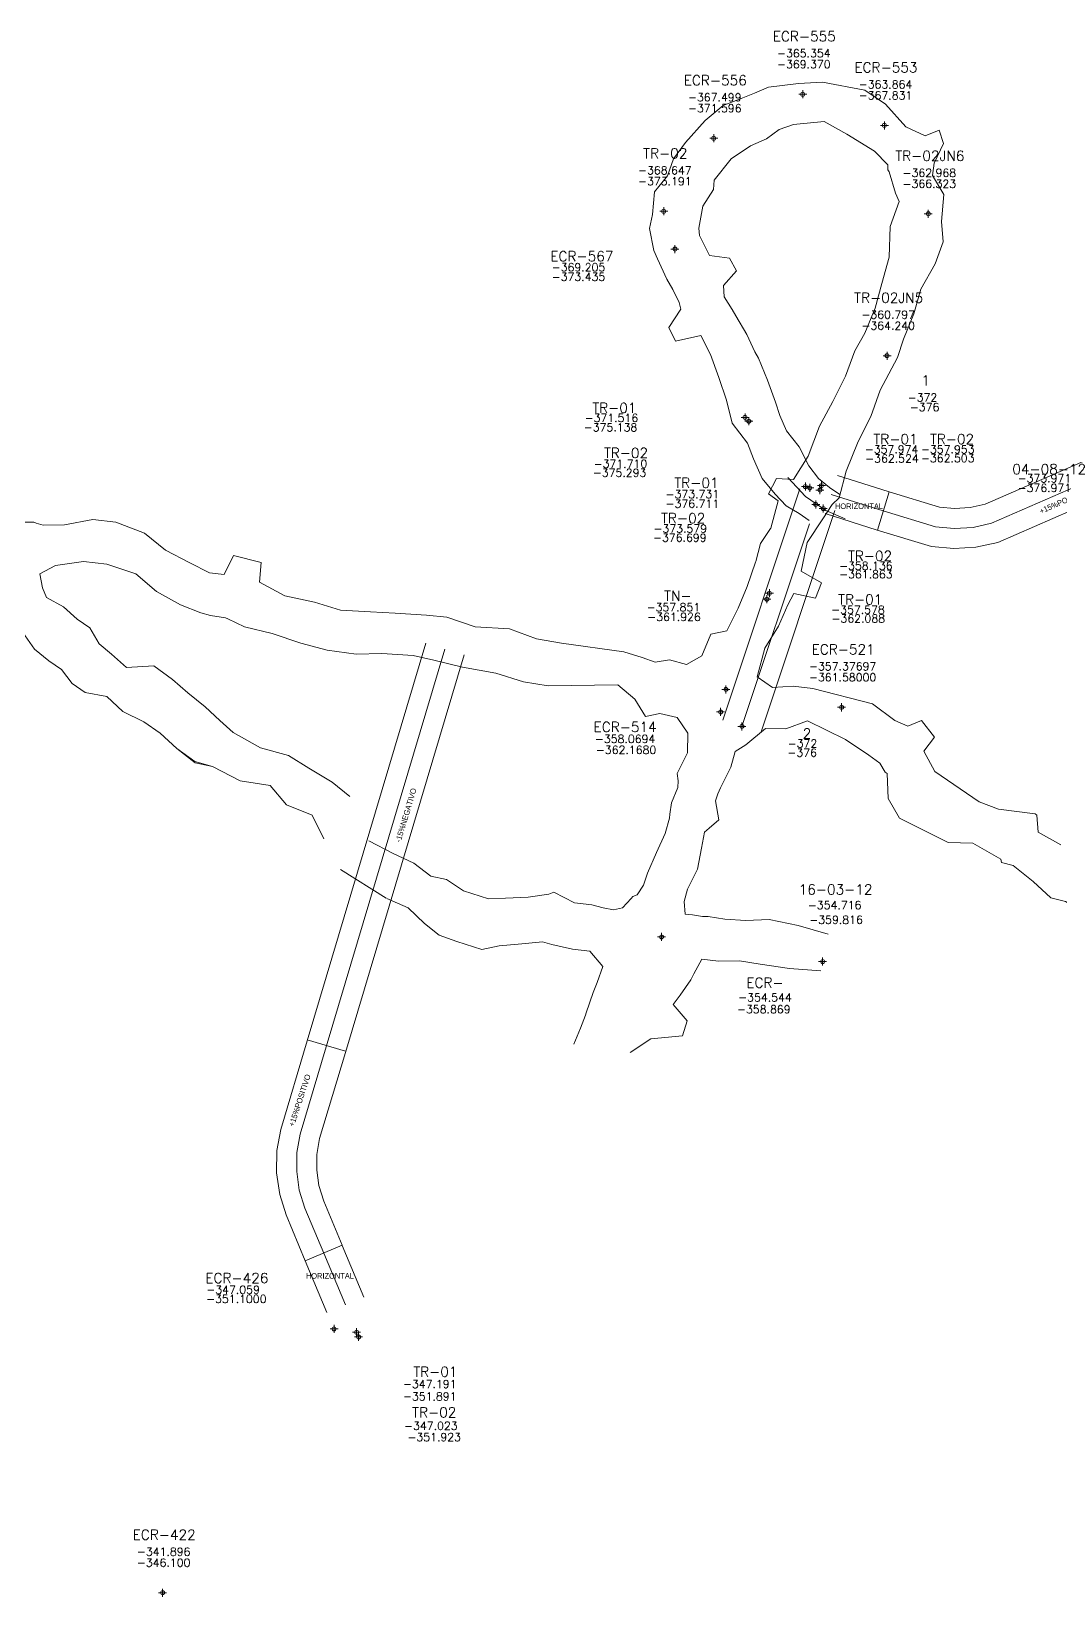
# Model space of a CAD drawing. Extents: x 0 to 99091, y -1812 to 13278.
# Drawn here: x 9443 to 9571.6, y 10061 to 10256.6 of the extents above; entities that cross this region are included whole.
import ezdxf
from ezdxf.enums import TextEntityAlignment as Align

# ---------------------------------------------------------------- set-up
doc = ezdxf.new("R2010")
doc.units = 0
doc.header["$MEASUREMENT"] = 0
doc.header["$PDMODE"] = 34
doc.header["$PDSIZE"] = 0.5
for name, color, linetype in [('ACC-REB-4481-PROY', 7, 'Continuous'), ('F-440-9081-E-SCR', 154, 'Continuous'), ('F-440-9085-E-SCR-FIC', 5, 'Continuous'), ('F-440-9085-W-SCR-FIC', 6, 'Continuous'), ('F-440-9493-E-SCR', 1, 'Continuous'), ('MARGEN', 7, 'Continuous'), ('R-370-9044-S-FI2', 100, 'Continuous'), ('R-370-9044-S-SCR', 86, 'Continuous')]:
    doc.layers.add(name, color=color, linetype=linetype)
doc.styles.add('ROMAND', font='ROMAND.SHX')
doc.styles.add('ROMANS', font='ROMANS.SHX', dxfattribs={"width": 2.5})

# ---------------------------------------------------------------- blocks, each defined once
blk = doc.blocks.new('F2')
at = {"lineweight": 0}
blk.add_point((0, 0), dxfattribs=at)
at = {"lineweight": 0, "style": 'ROMAND'}
for tag, height, p in [('NOMBRE', 1.25, (0.2, 6.62)), ('CIELO', 1, (0.14, 4.62)), ('PISO', 1, (0.14, 3.25))]:
    blk.add_attdef(tag, text='', height=height, dxfattribs=at).set_placement(p, align=Align.CENTER)
at = {"lineweight": 0, "style": 'ROMANS', "flags": 1}
for tag, p in [('LOCALIZACION', (-0.07, -4.93)), ('MINA', (-0.07, -3.26)), ('ESTRUCTURA', (-0.07, -6.62)), ('NIVEL', (-0.07, -8.29)), ('OBRA', (-0.07, -10.12)), ('FECHA', (-0.07, -11.79)), ('ATRAS', (-0.07, -13.48)), ('TOPOGRAFO', (2.67, -15.3))]:
    blk.add_attdef(tag, text='', height=1.25, dxfattribs=at).set_placement(p, align=Align.CENTER)

msp = doc.modelspace()

# ---------------------------------------------------------------- linework, layer by layer
at = {"color": 0, "linetype": 'Continuous', "lineweight": 0, "ltscale": 5, "flags": 128}
for points, elevation in [([(9537.48, 10200.86), (9539.7, 10198.47), (9542.24, 10196.74), (9544.64, 10195.69)], -371.71), ([(9531.74, 10169.74), (9540.17, 10195.07)], -372)]:
    msp.add_lwpolyline(points, dxfattribs=dict(at, elevation=elevation))
for points in [[(9529.37, 10170.53), (9538.98, 10199.44)], [(9534.11, 10168.95), (9543.34, 10196.7)]]:
    msp.add_lwpolyline(points, dxfattribs=at)
at = {"color": 6, "linetype": 'Continuous', "lineweight": 0, "flags": 128}
for points in [[(9488.2, 10153.86), (9485.14, 10155.43)], [(9487.32, 10148.26), (9481.63, 10151.85)]]:
    msp.add_lwpolyline(points, dxfattribs=at)
at = {"layer": 'ACC-REB-4481-PROY', "color": 3, "linetype": 'Continuous', "lineweight": 0, "ltscale": 5, "flags": 128}
for points in [[(9543.67, 10201.11), (9550.14, 10199.06), (9556.41, 10197.15), (9558.3, 10196.97), (9560.26, 10197.09), (9562.13, 10197.51), (9580.21, 10205.4), (9582.7, 10206.27), (9585.4, 10206.76), (9588.15, 10206.83), (9590.87, 10206.47), (9593.5, 10205.69), (9595.98, 10204.5), (9598.24, 10202.94), (9600.23, 10201.05), (9601.9, 10198.86), (9603.2, 10196.45), (9604.12, 10193.85), (9604.61, 10191.15), (9604.68, 10188.4), (9604.33, 10185.78), (9604.25, 10185.42), (9595.03, 10148.41)], [(9542.15, 10196.35), (9548.65, 10194.28), (9555.43, 10192.21), (9558.23, 10191.95), (9560.97, 10192.13), (9563.69, 10192.73), (9582.04, 10200.74), (9583.98, 10201.43), (9585.91, 10201.78), (9587.88, 10201.83), (9589.82, 10201.57), (9591.7, 10201.01), (9593.46, 10200.16), (9595.08, 10199.04), (9596.5, 10197.69), (9597.69, 10196.14), (9598.62, 10194.41), (9599.27, 10192.57), (9599.62, 10190.63), (9599.67, 10188.68), (9599.4, 10186.64), (9599.38, 10186.54), (9590.18, 10149.61)]]:
    msp.add_lwpolyline(points, dxfattribs=at)
at = {"layer": 'ACC-REB-4481-PROY', "color": 1, "linetype": 'Continuous', "lineweight": 0, "ltscale": 5, "flags": 128}
for points, elevation in [([(9542.91, 10198.73), (9549.4, 10196.67), (9555.92, 10194.68), (9558.26, 10194.46), (9560.61, 10194.61), (9562.91, 10195.12), (9581.12, 10203.07), (9583.34, 10203.85), (9585.66, 10204.27), (9588.01, 10204.33), (9590.34, 10204.02), (9592.6, 10203.35), (9594.72, 10202.33), (9596.66, 10200.99), (9598.36, 10199.37), (9599.79, 10197.5), (9600.91, 10195.43), (9601.69, 10193.21), (9602.12, 10190.89), (9602.17, 10188.54), (9601.86, 10186.21), (9601.81, 10185.98), (9592.6, 10149.01)], -362.54), ([(9482.22, 10097.43), (9479.51, 10103.92), (9477.16, 10109.54), (9476.47, 10111.79), (9476.14, 10114.12), (9476.17, 10116.48), (9476.57, 10118.79), (9479.83, 10129.71), (9494.65, 10179.41)], -346.95)]:
    msp.add_lwpolyline(points, dxfattribs=dict(at, elevation=elevation))
at = {"layer": 'ACC-REB-4481-PROY', "color": 3, "linetype": 'Continuous', "lineweight": 0, "ltscale": 5, "flags": 128}
for points, elevation in [([(9550.14, 10199.06), (9548.67, 10194.28)], -362.54), ([(9481.82, 10104.89), (9477.21, 10102.95)], -346.95)]:
    msp.add_lwpolyline(points, dxfattribs=dict(at, elevation=elevation))
for points in [[(9479.92, 10096.47), (9477.21, 10102.96), (9474.81, 10108.69), (9474.02, 10111.24), (9473.63, 10113.96), (9473.67, 10116.72), (9474.14, 10119.36), (9477.43, 10130.42, -0.000047), (9477.43, 10130.42), (9492.25, 10180.12)], [(9484.53, 10098.39), (9481.82, 10104.88, 0.000238), (9481.82, 10104.89), (9479.51, 10110.39), (9478.92, 10112.34), (9478.64, 10114.28), (9478.67, 10116.24), (9479.01, 10118.22), (9482.22, 10129), (9497.04, 10178.7)]]:
    msp.add_lwpolyline(points, format="xyb", dxfattribs=at)
at = {"layer": 'F-440-9081-E-SCR', "color": 154, "linetype": 'Continuous', "lineweight": 0}
for points in [[(9540.61, 10174.47, -355.43), (9538.13, 10174.78, -356.36), (9535.56, 10174.6, -356.59), (9533.65, 10175.93, -356.81)], [(9540.61, 10174.47, -360.53), (9538.13, 10174.78, -360.46), (9535.56, 10174.6, -360.59), (9533.65, 10175.93, -360.71)], [(9571.56, 10154.92, -360.82), (9568.76, 10156.52, -361.07), (9568.6, 10158.64, -360.95), (9568.36, 10158.82, -360.95), (9563.78, 10159.38, -360.59), (9561.36, 10160.32, -360.35), (9555.83, 10164.11, -360.24), (9554.47, 10166.63, -360.2), (9555.78, 10168.39, -360.17), (9554.18, 10170.48, -360.17), (9552.45, 10169.77, -370.95), (9550.85, 10170.47, -370.92), (9548.05, 10172.57, -360.27), (9540.61, 10174.47, -360.53)], [(9571.56, 10154.92, -356.82), (9568.76, 10156.52, -358.07), (9568.6, 10158.64, -356.65), (9568.36, 10158.82, -356.65), (9563.78, 10159.38, -355.99), (9561.36, 10160.32, -355.65), (9555.83, 10164.11, -355.64), (9554.47, 10166.63, -355.9), (9555.78, 10168.39, -355.77), (9554.18, 10170.48, -355.77), (9552.45, 10169.77, -354.85), (9550.85, 10170.47, -355.42), (9548.05, 10172.57, -355.77), (9540.61, 10174.47, -355.43)], [(9539.94, 10170.42, -355.43), (9537.24, 10169.45, -356.36), (9534.71, 10169.47, -356.59), (9532.25, 10167.44, -356.81)], [(9539.94, 10170.42, -360.53), (9537.24, 10169.45, -360.46), (9534.71, 10169.47, -360.59), (9532.25, 10167.44, -360.71)], [(9570.35, 10148.32, -356.97), (9568.13, 10150.36, -356.82), (9565.64, 10152.36, -358.07), (9564.16, 10152.72, -356.65), (9564.1, 10153.14, -356.65), (9560.6, 10155.15, -355.99), (9557.52, 10155.21, -355.65), (9551.44, 10158.27, -355.64), (9550.02, 10160.71, -355.9), (9549.87, 10163.83, -355.77), (9549.63, 10164.01, -355.77), (9548.97, 10165.13, -354.85), (9547.61, 10166.15, -355.42), (9544.69, 10168.1, -355.77), (9539.94, 10170.42, -355.43)], [(9570.35, 10148.32, -360.67), (9568.13, 10150.36, -360.82), (9565.64, 10152.36, -361.07), (9564.16, 10152.72, -360.95), (9564.1, 10153.14, -360.95), (9560.6, 10155.15, -360.59), (9557.52, 10155.21, -360.35), (9551.44, 10158.27, -360.24), (9550.02, 10160.71, -360.2), (9549.87, 10163.83, -360.17), (9549.63, 10164.01, -360.17), (9548.97, 10165.13, -370.95), (9547.61, 10166.15, -370.92), (9544.69, 10168.1, -360.27), (9539.94, 10170.42, -360.53)], [(9586.53, 10143.96, -360.78), (9583.42, 10142.39, -360.62), (9580.42, 10143.51, -360.73), (9577.17, 10145.07, -360.92), (9574.47, 10146.38, -360.83), (9572.17, 10147.85, -360.85), (9570.35, 10148.32, -360.67)], [(9586.53, 10143.96, -355.78), (9583.42, 10142.39, -355.82), (9580.42, 10143.51, -355.43), (9577.17, 10145.07, -356.02), (9574.47, 10146.38, -356.03), (9572.17, 10147.85, -356.35), (9570.35, 10148.32, -356.97)]]:
    msp.add_polyline3d(points, dxfattribs=at)
at = {"layer": 'F-440-9085-W-SCR-FIC', "color": 6, "linetype": 'Continuous', "lineweight": 0}
for points in [[(9488.11, 10153.88, -354.41), (9490.77, 10152.63, -354.12), (9492.88, 10151.04, -354.02), (9494.84, 10150.59, -354.32), (9496.98, 10149.2, -354.22), (9500.08, 10148.19, -354.33)], [(9488.11, 10153.88, -359.01), (9490.77, 10152.63, -358.92), (9492.88, 10151.04, -358.92), (9494.84, 10150.59, -358.82), (9496.98, 10149.2, -358.82), (9500.08, 10148.19, -358.63)], [(9487.38, 10148.23, -354.41), (9490.05, 10147.08, -354.12), (9492.11, 10145.09, -354.02), (9493.94, 10143.65, -354.32), (9496.16, 10142.85, -354.22), (9499.25, 10141.85, -354.33)], [(9487.38, 10148.23, -359.01), (9490.05, 10147.08, -358.92), (9492.11, 10145.09, -358.92), (9493.94, 10143.65, -358.82), (9496.16, 10142.85, -358.82), (9499.25, 10141.85, -358.63)], [(9500.08, 10148.19, -354.33), (9502.21, 10148.27, -353.12), (9505.05, 10148.4, -353.19), (9507.62, 10148.77, -353.54)], [(9500.08, 10148.19, -358.63), (9502.21, 10148.27, -358.72), (9505.05, 10148.4, -358.99), (9507.62, 10148.77, -359.04)], [(9507.62, 10148.77, -359.04), (9508.27, 10149.01, -358.6), (9510.82, 10147.68, -358.67), (9513, 10147.42, -360.3)], [(9507.62, 10148.77, -353.54), (9508.27, 10149.01, -353.2), (9510.82, 10147.68, -353.47), (9513, 10147.42, -355.9)], [(9513, 10147.42, -355.9), (9514.43, 10147.06, -357.27), (9515.7, 10146.81, -357.73), (9516.84, 10147.06, -358.86), (9517.93, 10148.22, -359.64), (9518.13, 10148.48, -355.05)], [(9513, 10147.42, -360.3), (9514.43, 10147.06, -361.57), (9515.7, 10146.81, -362.63), (9516.84, 10147.06, -363.56), (9517.93, 10148.22, -364.34), (9518.13, 10148.48, -359.15)], [(9532.22, 10145.46, -359.48), (9529.62, 10145.65, -359.32), (9527.55, 10145.97, -359.28), (9526.84, 10145.98, -359.14), (9525.56, 10146.17, -359.06), (9524.68, 10146.28, -359.18)], [(9542.54, 10143.78, -354.32), (9538.79, 10144.86, -354.76), (9535.17, 10145.62, -355.12), (9532.22, 10145.46, -355.08)], [(9542.54, 10143.78, -359.02), (9538.79, 10144.86, -359.96), (9535.17, 10145.62, -359.92), (9532.22, 10145.46, -359.48)], [(9499.25, 10141.85, -354.33), (9501.42, 10142.33, -353.12), (9504.28, 10142.55, -353.19), (9506.83, 10142.82, -353.54)], [(9499.25, 10141.85, -358.63), (9501.42, 10142.33, -358.72), (9504.28, 10142.55, -358.99), (9506.83, 10142.82, -359.04)], [(9506.83, 10142.82, -359.04), (9508.02, 10142.49, -358.6), (9510.6, 10141.89, -358.67), (9512.76, 10141.63, -360.3)], [(9506.83, 10142.82, -353.54), (9508.02, 10142.49, -353.2), (9510.6, 10141.89, -353.47), (9512.76, 10141.63, -355.9)], [(9512.76, 10141.63, -355.9), (9514.37, 10139.73, -353.36)], [(9512.76, 10141.63, -360.3), (9514.37, 10139.73, -358.06)], [(9517.79, 10128.97, -352.71), (9520.38, 10130.68, -352.97), (9524.34, 10131.08, -353.18), (9524.91, 10132.92, -353.21), (9523.16, 10134.98, -353.34), (9524.05, 10136.15, -353.1), (9525.35, 10138.06, -353.36), (9525.76, 10138.8, -353.46), (9525.76, 10138.8, -353.46), (9526.74, 10140.63, -354.88)], [(9517.79, 10128.97, -356.71), (9520.38, 10130.68, -357.07), (9524.34, 10131.08, -357.28), (9524.91, 10132.92, -357.31), (9523.16, 10134.98, -357.84), (9524.05, 10136.15, -357.8), (9525.35, 10138.06, -358.06), (9525.76, 10138.8, -358.16), (9525.76, 10138.8, -358.16), (9526.74, 10140.63, -359.28)], [(9531.45, 10140.42, -355.08), (9528.82, 10140.41, -354.72), (9526.74, 10140.63, -354.88)], [(9531.94, 10140.37, -359.51), (9531.45, 10140.42, -359.48), (9528.82, 10140.41, -359.32), (9526.74, 10140.63, -359.28)], [(9541.59, 10139.18, -359.02), (9537.67, 10139.48, -359.96), (9534.01, 10140.03, -359.92), (9531.45, 10140.42, -359.48)], [(9541.59, 10139.18, -354.32), (9537.67, 10139.48, -354.76), (9534.01, 10140.03, -355.12), (9531.45, 10140.42, -355.08)], [(9510.77, 10130.04, -356.71), (9511.58, 10132.02, -357.07), (9512.23, 10133.63, -357.28), (9512.28, 10133.93, -357.31), (9513.17, 10136.5, -357.84), (9513.67, 10137.73, -357.8), (9514.37, 10139.73, -358.06)], [(9510.77, 10130.04, -352.71), (9511.58, 10132.02, -352.97), (9512.23, 10133.63, -353.18), (9512.28, 10133.93, -353.21), (9513.17, 10136.5, -353.34), (9513.67, 10137.73, -353.1), (9514.37, 10139.73, -353.36)]]:
    msp.add_polyline3d(points, dxfattribs=at)
at = {"layer": 'F-440-9493-E-SCR', "color": 1, "linetype": 'Continuous', "lineweight": 0}
for points in [[(9447.14, 10194.94, -356.76), (9447.14, 10194.94, -356.76), (9444.46, 10194.9, -356.51), (9443.59, 10195.14, -356.6), (9443.31, 10195.25, -356.6), (9440.62, 10195.25, -356.56), (9437.15, 10196.54, -356.31), (9433.87, 10197.21, -355.96), (9431.27, 10198.26, -356.22), (9427.69, 10199.27, -356.47), (9424.9, 10200.92, -356.53), (9422.1, 10203.34, -356.48), (9421.11, 10205.68, -356.25), (9421.5, 10208.05, -355.93), (9418.46, 10209.22, -355.92), (9416.33, 10206.42, -356.38)], [(9447.14, 10194.94, -360.96), (9447.14, 10194.94, -360.96), (9444.46, 10194.9, -361.01), (9443.59, 10195.14, -361), (9443.31, 10195.25, -361), (9440.62, 10195.25, -360.86), (9437.15, 10196.54, -360.81), (9433.87, 10197.21, -360.76), (9431.27, 10198.26, -360.72), (9427.69, 10199.27, -360.57), (9424.9, 10200.92, -360.73), (9422.1, 10203.34, -360.68), (9421.11, 10205.68, -360.65), (9421.5, 10208.05, -360.63), (9418.46, 10209.22, -360.62), (9416.33, 10206.42, -360.48)], [(9467.08, 10188.73, -360.49), (9465.27, 10188.92, -360.77), (9462.79, 10190.19, -360.87), (9459.75, 10191.77, -360.87), (9457.14, 10193.88, -360.86), (9453.56, 10195.28, -360.96), (9450.66, 10195.6, -360.96), (9447.14, 10194.94, -360.96), (9447.14, 10194.94, -360.96)], [(9467.08, 10188.73, -356.09), (9465.27, 10188.92, -356.07), (9462.79, 10190.19, -356.67), (9459.75, 10191.77, -356.67), (9457.14, 10193.88, -356.66), (9453.56, 10195.28, -356.46), (9450.66, 10195.6, -357.16), (9447.14, 10194.94, -356.76), (9447.14, 10194.94, -356.76)], [(9492.37, 10183.62, -356.66), (9488.45, 10183.88, -356.6), (9485.35, 10184.07, -356.62), (9481.62, 10184.27, -356.76), (9478.36, 10185.26, -356.38), (9474.68, 10186.07, -356.02), (9474.68, 10186.07, -356.02), (9471.5, 10187.77, -355.75), (9471.71, 10190.22, -356.07), (9468.23, 10191.09, -356.07), (9467.08, 10188.73, -356.09)], [(9492.37, 10183.62, -360.76), (9488.45, 10183.88, -360.7), (9485.35, 10184.07, -360.62), (9481.62, 10184.27, -360.76), (9478.36, 10185.26, -360.68), (9474.68, 10186.07, -360.72), (9474.68, 10186.07, -360.72), (9471.5, 10187.77, -360.65), (9471.71, 10190.22, -360.47), (9468.23, 10191.09, -360.47), (9467.08, 10188.73, -360.49)], [(9465.36, 10183.61, -360.49), (9464.18, 10183.94, -360.77), (9461.63, 10184.91, -360.87), (9458.62, 10186.59, -360.87), (9456.03, 10188.8, -360.86), (9452.41, 10190, -360.96), (9449.51, 10190.33, -360.96), (9446.03, 10189.86, -360.96), (9444.07, 10188.8, -360.91)], [(9465.36, 10183.61, -356.09), (9464.18, 10183.94, -356.07), (9461.63, 10184.91, -356.67), (9458.62, 10186.59, -356.67), (9456.03, 10188.8, -356.66), (9452.41, 10190, -356.46), (9449.51, 10190.33, -357.16), (9446.03, 10189.86, -356.76), (9444.07, 10188.8, -357.11)], [(9444.91, 10185.86, -360.64), (9444.39, 10187.06, -360.9), (9444.07, 10188.8, -360.91), (9444.07, 10188.8, -360.91)], [(9444.91, 10185.86, -356.74), (9444.39, 10187.06, -356.7), (9444.07, 10188.8, -357.11), (9444.07, 10188.8, -357.11)], [(9466.54, 10170.48, -356.66), (9464.73, 10172.19, -356.74), (9462.54, 10173.93, -356.37), (9460.64, 10175.59, -356.68), (9458.31, 10177.31, -356.91), (9454.9, 10177.09, -356.64), (9453, 10178.75, -356.05), (9451.47, 10180.04, -356.14), (9450.3, 10182.05, -356.14), (9448.73, 10183.12, -356.02), (9447.01, 10184.67, -356.13), (9444.91, 10185.86, -356.74)], [(9466.54, 10170.48, -360.96), (9464.73, 10172.19, -361.14), (9462.54, 10173.93, -361.17), (9460.64, 10175.59, -361.18), (9458.31, 10177.31, -361.11), (9454.9, 10177.09, -361.24), (9453, 10178.75, -361.15), (9451.47, 10180.04, -361.04), (9450.3, 10182.05, -361.24), (9448.73, 10183.12, -360.92), (9447.01, 10184.67, -360.73), (9444.91, 10185.86, -360.64)], [(9490.68, 10178.59, -356.66), (9486.76, 10178.85, -356.6), (9483.56, 10178.76, -356.62), (9479.93, 10179.25, -356.76), (9476.64, 10180.14, -356.38), (9473.09, 10181.33, -356.02), (9473.09, 10181.33, -356.02), (9469.63, 10182.18, -355.75), (9467.54, 10183.19, -356.07), (9467.26, 10183.29, -356.07), (9465.36, 10183.61, -356.09)], [(9490.68, 10178.59, -360.76), (9486.76, 10178.85, -360.7), (9483.56, 10178.76, -360.62), (9479.93, 10179.25, -360.76), (9476.64, 10180.14, -360.68), (9473.09, 10181.33, -360.72), (9473.09, 10181.33, -360.72), (9469.63, 10182.18, -360.65), (9467.54, 10183.19, -360.47), (9467.26, 10183.29, -360.47), (9465.36, 10183.61, -360.49)], [(9516.99, 10179.07, -356.42), (9509.2, 10180.15, -355.91), (9506.11, 10180.68, -356.43), (9502.73, 10181.92, -355.95), (9498.42, 10182.19, -355.98), (9494.91, 10183.37, -356.4), (9492.37, 10183.62, -356.66)], [(9516.99, 10179.07, -360.72), (9509.2, 10180.15, -360.51), (9506.11, 10180.68, -360.83), (9502.73, 10181.92, -360.85), (9498.42, 10182.19, -360.78), (9494.91, 10183.37, -360.6), (9492.37, 10183.62, -360.76)], [(9463.46, 10165.19, -356.41), (9461.18, 10166.99, -356.74), (9459.1, 10168.9, -356.37), (9457.03, 10170.31, -356.68), (9454.42, 10171.61, -356.91), (9452.41, 10173.46, -356.64), (9449.73, 10173.96, -356.05), (9448.08, 10175.09, -356.14), (9446.75, 10176.85, -356.14), (9445.18, 10177.92, -356.02), (9443.39, 10179.38, -356.13), (9441.92, 10181.48, -356.74)], [(9463.43, 10165.35, -360.96), (9461.18, 10166.99, -361.14), (9459.1, 10168.9, -361.17), (9457.03, 10170.31, -361.18), (9454.42, 10171.61, -361.11), (9452.41, 10173.46, -361.24), (9449.73, 10173.96, -361.15), (9448.08, 10175.09, -361.04), (9446.75, 10176.85, -361.24), (9445.18, 10177.92, -360.92), (9443.39, 10179.38, -360.73), (9441.92, 10181.48, -360.64)], [(9516.25, 10174.94, -356.42), (9507.56, 10174.8, -355.91), (9504.48, 10175.32, -356.43), (9501.03, 10176.38, -355.95), (9496.87, 10177.13, -355.98), (9493.28, 10178.02, -356.4), (9490.68, 10178.59, -356.66)], [(9516.25, 10174.94, -360.72), (9507.56, 10174.8, -360.51), (9504.48, 10175.32, -360.83), (9501.03, 10176.38, -360.85), (9496.87, 10177.13, -360.78), (9493.28, 10178.02, -360.6), (9490.68, 10178.59, -360.76)], [(9516.99, 10179.07, -356.42), (9519.3, 10178.35, -356.31), (9520.92, 10177.76, -356.6), (9522.7, 10178.05, -356.59), (9524.83, 10177.46, -356.58), (9526.75, 10178.54, -356.67)], [(9516.99, 10179.07, -360.72), (9519.3, 10178.35, -361.01), (9520.92, 10177.76, -360.7), (9522.7, 10178.05, -360.99), (9524.83, 10177.46, -360.98), (9526.75, 10178.54, -360.97)], [(9516.25, 10174.94, -356.42), (9518.36, 10173.14, -356.31), (9519.7, 10170.97, -356.6), (9521.49, 10171.35, -356.59), (9523.64, 10170.87, -356.58), (9525.01, 10168.89, -356.67)], [(9516.25, 10174.94, -360.72), (9518.36, 10173.14, -361.01), (9519.7, 10170.97, -360.7), (9521.49, 10171.35, -360.99), (9523.64, 10170.87, -360.98), (9525.01, 10168.89, -360.97)], [(9482.76, 10160.97, -355.04), (9480.57, 10162.76, -355.41), (9477.67, 10164.53, -356.61), (9475.11, 10166.09, -356.99), (9471.6, 10167.05, -356.39), (9468.22, 10168.99, -357.2), (9466.54, 10170.48, -356.66)], [(9482.76, 10160.97, -359.84), (9480.57, 10162.76, -359.71), (9477.67, 10164.53, -360.91), (9475.11, 10166.09, -360.59), (9471.6, 10167.05, -360.79), (9468.22, 10168.99, -361), (9466.54, 10170.48, -360.96)], [(9479.53, 10155.67, -359.84), (9478.08, 10158.66, -359.71), (9474.86, 10159.92, -360.91), (9472.82, 10162.33, -360.59), (9469.1, 10162.95, -360.79), (9465.62, 10164.72, -361), (9463.43, 10165.35, -360.96)], [(9479.53, 10155.67, -355.04), (9478.08, 10158.66, -355.41), (9474.86, 10159.92, -356.61), (9472.82, 10162.33, -356.99), (9469.1, 10162.95, -356.39), (9465.62, 10164.72, -357.2), (9463.46, 10165.19, -356.41)]]:
    msp.add_polyline3d(points, dxfattribs=at)
at = {"layer": 'MARGEN', "color": 3, "linetype": 'Continuous', "lineweight": 0, "ltscale": 5, "elevation": -693.88, "flags": 128}
msp.add_lwpolyline([(9482.24, 10129.13), (9477.45, 10130.56)], dxfattribs=at)
at = {"layer": 'R-370-9044-S-SCR', "color": 86, "linetype": 'Continuous', "lineweight": 0, "flags": 128}
for elevation in [-369.2, -373.5]:
    msp.add_lwpolyline([(9520.73, 10229.22), (9521.19, 10228.18)], dxfattribs=dict(at, elevation=elevation))
at = {"layer": 'R-370-9044-S-SCR', "color": 86, "linetype": 'Continuous', "lineweight": 0}
for points in [[(9524.72, 10242.72, -367.53), (9524.72, 10242.72, -367.53), (9527.16, 10245.46, -369.63), (9529.39, 10247.33, -368.82), (9531.45, 10248.12, -368), (9533.3, 10248.89, -367.15), (9535.07, 10249.61, -366.43), (9538.8, 10250.08, -365.24), (9541.82, 10250.27, -364.69)], [(9524.72, 10242.72, -372.13), (9524.72, 10242.72, -372.13), (9527.16, 10245.46, -374.03), (9529.39, 10247.33, -372.92), (9531.45, 10248.12, -372.1), (9533.3, 10248.89, -371.35), (9535.07, 10249.61, -370.53), (9538.8, 10250.08, -369.44), (9541.82, 10250.27, -368.79)], [(9541.82, 10250.27, -364.69), (9547.08, 10249.25, -364.41), (9549.69, 10247.5, -364.02), (9552.24, 10244.69, -363.85), (9554.65, 10243.54, -363.21), (9556.38, 10244.24, -363.06), (9556.94, 10242.57, -363.03), (9555.77, 10240.13, -363.18), (9555.57, 10238.59, -363.07), (9556.98, 10236.23, -362.71)], [(9541.82, 10250.27, -368.79), (9547.08, 10249.25, -368.61), (9549.69, 10247.5, -368.52), (9552.24, 10244.69, -367.95), (9554.65, 10243.54, -367.81), (9556.38, 10244.24, -367.46), (9556.94, 10242.57, -367.43), (9555.77, 10240.13, -367.18), (9555.57, 10238.59, -367.27), (9556.98, 10236.23, -366.41)], [(9528.27, 10238, -370.79), (9528.27, 10238, -370.79), (9530.41, 10240.66, -369.63), (9532.81, 10242.28, -368.82), (9534.81, 10243.15, -368), (9536.38, 10244.34, -367.15), (9538.21, 10244.97, -366.43), (9542.01, 10245.34, -364.41), (9542.01, 10245.34, -364.41)], [(9528.27, 10238, -375.39), (9528.27, 10238, -375.39), (9530.41, 10240.66, -374.03), (9532.81, 10242.28, -372.92), (9534.81, 10243.15, -372.1), (9536.38, 10244.34, -371.35), (9538.21, 10244.97, -370.53), (9542.01, 10245.34, -368.61), (9542.01, 10245.34, -368.61)], [(9542.01, 10245.34, -364.41), (9542.01, 10245.34, -364.41), (9544.87, 10243.77, -364.02), (9548.29, 10241.64, -363.85), (9549.98, 10239.93, -363.21), (9549.97, 10239.29, -363.06), (9550.15, 10239.05, -363.03), (9550.94, 10236.4, -363.18), (9551.38, 10235.35, -363.07), (9550.26, 10232.22, -363.2)], [(9542.01, 10245.34, -368.61), (9542.01, 10245.34, -368.61), (9544.87, 10243.77, -368.52), (9548.29, 10241.64, -367.95), (9549.98, 10239.93, -367.81), (9549.97, 10239.29, -367.46), (9550.15, 10239.05, -367.43), (9550.94, 10236.4, -367.18), (9551.38, 10235.35, -367.27), (9550.26, 10232.22, -367.1)], [(9520.73, 10229.22, -369.2), (9520.19, 10231.97, -369.27), (9520.6, 10233.71, -368.84), (9520.81, 10236.54, -369.27), (9522.44, 10238.53, -368.55), (9523.19, 10240.69, -368.05), (9524.72, 10242.72, -367.53)], [(9520.73, 10229.22, -373.5), (9520.19, 10231.97, -373.37), (9520.6, 10233.71, -373.24), (9520.81, 10236.54, -372.97), (9522.44, 10238.53, -372.75), (9523.19, 10240.69, -372.45), (9524.72, 10242.72, -372.13)], [(9526.44, 10231.09, -369.31), (9526.44, 10231.09, -369.31), (9526.35, 10232, -368.84), (9526.85, 10234.75, -369.27), (9528.2, 10236.83, -368.55), (9528.27, 10238, -370.79), (9528.27, 10238, -370.79)], [(9526.44, 10231.09, -373.51), (9526.44, 10231.09, -373.51), (9526.35, 10232, -373.24), (9526.85, 10234.75, -372.97), (9528.2, 10236.83, -372.75), (9528.27, 10238, -375.39), (9528.27, 10238, -375.39)], [(9556.98, 10236.23, -362.71), (9556.67, 10232.85, -362.72), (9556.89, 10230.3, -362.31), (9555.87, 10227.53, -361.87), (9554.08, 10224.37, -361.88), (9553.21, 10221.28, -360.92), (9551.93, 10218.14, -360.64), (9551.18, 10215.84, -360.74)], [(9556.98, 10236.23, -366.41), (9556.67, 10232.85, -366.32), (9556.89, 10230.3, -366.21), (9555.87, 10227.53, -365.87), (9554.08, 10224.37, -365.48), (9553.21, 10221.28, -364.82), (9551.93, 10218.14, -364.84), (9551.18, 10215.84, -364.54)], [(9550.26, 10232.22, -363.2), (9550.13, 10228.39, -361.87), (9549.23, 10225.1, -361.88), (9548.37, 10222, -360.92), (9547.09, 10218.87, -360.64), (9545.83, 10216.68, -360.2)], [(9550.26, 10232.22, -367.1), (9550.13, 10228.39, -365.87), (9549.23, 10225.1, -365.48), (9548.37, 10222, -364.82), (9547.09, 10218.87, -364.84), (9545.83, 10216.68, -364.3)], [(9533.81, 10215.77, -370.51), (9533.81, 10215.77, -370.51), (9533.37, 10216.53, -370.3), (9532.38, 10218.73, -369.99), (9530.98, 10221.04, -370.18), (9530.55, 10221.83, -369.94), (9529.54, 10223.44, -369.96), (9529.43, 10224.86, -369.5), (9531.06, 10226.68, -369.47), (9530.18, 10228.25, -369.39), (9527.71, 10228.59, -369.53), (9526.44, 10231.09, -369.31)], [(9533.81, 10215.77, -374.71), (9533.81, 10215.77, -374.71), (9533.37, 10216.53, -374.5), (9532.38, 10218.73, -374.39), (9530.98, 10221.04, -374.18), (9530.55, 10221.83, -374.14), (9529.54, 10223.44, -374.06), (9529.43, 10224.86, -374.1), (9531.06, 10226.68, -374.17), (9530.18, 10228.25, -373.79), (9527.71, 10228.59, -373.83), (9526.44, 10231.09, -373.51)], [(9528.86, 10213.36, -370.51), (9528.86, 10213.36, -370.51), (9528.86, 10213.36, -370.51), (9527.83, 10216.21, -369.99), (9526.61, 10218.61, -370.18), (9523.46, 10217.9, -369.94), (9522.63, 10219.6, -369.96), (9524.1, 10221.9, -369.5), (9523.89, 10222.7, -369.47), (9523.1, 10224.32, -369.39), (9522.37, 10225.63, -369.53), (9521.19, 10228.18, -369.31)], [(9528.86, 10213.36, -374.71), (9528.86, 10213.36, -374.71), (9528.86, 10213.36, -374.71), (9527.83, 10216.21, -374.39), (9526.61, 10218.61, -374.18), (9523.46, 10217.9, -374.14), (9522.63, 10219.6, -374.06), (9524.1, 10221.9, -374.1), (9523.89, 10222.7, -374.17), (9523.1, 10224.32, -373.79), (9522.37, 10225.63, -373.83), (9521.19, 10228.18, -373.51)], [(9545.83, 10216.68, -360.2), (9544.67, 10213.49, -359.21), (9543.09, 10210.35, -359.43), (9541.42, 10207.26, -359.34), (9540.03, 10203.51, -359.12), (9538.21, 10200.58, -357.94), (9536.05, 10200.7, -358.08), (9535.05, 10198.79, -358.02)], [(9545.83, 10216.68, -364.3), (9544.67, 10213.49, -364.01), (9543.09, 10210.35, -363.23), (9541.42, 10207.26, -363.04), (9540.03, 10203.51, -362.82), (9538.21, 10200.58, -362.64), (9536.06, 10200.7, -362.58), (9535.05, 10198.79, -362.56)], [(9536.48, 10208.58, -371.96), (9536.48, 10208.58, -371.96), (9535.93, 10210.28, -371.5), (9534.94, 10213, -370.91), (9533.81, 10215.77, -370.51)], [(9536.48, 10208.58, -375.76), (9536.48, 10208.58, -375.76), (9535.93, 10210.28, -375.3), (9534.94, 10213, -374.91), (9533.81, 10215.77, -374.71)], [(9551.18, 10215.84, -360.74), (9549.03, 10211.74, -359.21), (9547.83, 10208.46, -359.43), (9546.25, 10205.33, -359.34), (9544.77, 10201.62, -359.12), (9543.88, 10198.32, -357.94), (9543.01, 10197.48, -358.08), (9541.86, 10195.68, -357.57), (9539.91, 10192.7, -357.48), (9539.13, 10189.14, -357.89), (9541.68, 10187.69, -358.06), (9540.94, 10185.78, -356.35)], [(9551.18, 10215.84, -364.54), (9549.03, 10211.74, -364.01), (9547.83, 10208.46, -363.23), (9546.25, 10205.33, -363.04), (9544.77, 10201.62, -362.82), (9543.88, 10198.32, -362.64), (9543.01, 10197.48, -362.58), (9541.86, 10195.68, -362.37), (9539.91, 10192.7, -361.98), (9539.13, 10189.14, -361.99), (9541.68, 10187.69, -361.96), (9540.94, 10185.78, -360.73)], [(9532.45, 10205.14, -371.96), (9532.45, 10205.14, -371.96), (9530.54, 10207.64, -371.5), (9529.81, 10210.5, -370.91), (9528.86, 10213.36, -370.51)], [(9532.45, 10205.14, -375.76), (9532.45, 10205.14, -375.76), (9530.54, 10207.64, -375.3), (9529.81, 10210.5, -374.91), (9528.86, 10213.36, -374.71)], [(9543.97, 10198.71, -373.97), (9542.7, 10199.58, -373.75), (9541.32, 10200.74, -373.49), (9540.11, 10202.31, -373.2), (9538.9, 10204.66, -372.73), (9537.31, 10206.69, -372.25), (9536.48, 10208.58, -371.96), (9536.48, 10208.58, -371.96)], [(9543.97, 10198.71, -376.97), (9542.7, 10199.58, -376.95), (9541.32, 10200.74, -376.69), (9540.11, 10202.31, -376.5), (9538.9, 10204.66, -376.33), (9537.31, 10206.69, -376.05), (9536.48, 10208.58, -375.76), (9536.48, 10208.58, -375.76)], [(9540.16, 10195.47, -373.97), (9538.9, 10196.34, -373.75), (9537.28, 10197.31, -373.49), (9535.92, 10198.75, -373.2), (9534.26, 10200.71, -372.73), (9533.2, 10203.18, -372.25), (9532.45, 10205.14, -371.96), (9532.45, 10205.14, -371.96)], [(9540.16, 10195.47, -376.97), (9538.9, 10196.34, -376.95), (9537.28, 10197.31, -376.69), (9535.92, 10198.75, -376.5), (9534.26, 10200.71, -376.33), (9533.2, 10203.18, -376.05), (9532.45, 10205.14, -375.76), (9532.45, 10205.14, -375.76)], [(9535.05, 10198.79, -358.02), (9536.28, 10197.91, -357.57), (9535.36, 10194.52, -357.48), (9535.33, 10194.46, -357.49)], [(9535.05, 10198.79, -362.56), (9536.28, 10197.91, -362.37), (9535.36, 10194.52, -361.98), (9535.33, 10194.46, -361.98)], [(9535.33, 10194.46, -357.49), (9534.06, 10192.61, -355.99), (9533.48, 10190.35, -356.42), (9533.44, 10190.26, -356.42), (9532.39, 10187.22, -356.97), (9531.29, 10184.53, -356.11), (9529.88, 10181.66, -356.46)], [(9535.33, 10194.46, -361.98), (9534.06, 10192.61, -360.79), (9533.48, 10190.35, -360.72), (9533.44, 10190.26, -360.72), (9532.39, 10187.22, -360.67), (9531.29, 10184.53, -360.91), (9529.88, 10181.66, -360.86)], [(9540.94, 10185.78, -360.73), (9538.23, 10186.33, -360.72), (9538.23, 10186.33, -360.72), (9537.5, 10184.91, -360.67), (9536.3, 10182.27, -360.91), (9534.62, 10179.52, -360.86)], [(9540.94, 10185.78, -356.35), (9538.23, 10186.33, -356.42), (9538.23, 10186.33, -356.42), (9537.5, 10184.91, -356.97), (9536.3, 10182.27, -356.11), (9534.62, 10179.52, -356.46)], [(9529.88, 10181.66, -356.46), (9529.88, 10181.66, -356.46), (9527.85, 10181.27, -356.28), (9526.75, 10178.54, -356.67)], [(9529.88, 10181.66, -360.86), (9529.88, 10181.66, -360.86), (9527.85, 10181.27, -361.08), (9526.75, 10178.54, -360.97)], [(9534.62, 10179.52, -356.46), (9534.62, 10179.52, -356.46), (9534.62, 10179.52, -356.46), (9533.65, 10175.93, -356.81)], [(9534.62, 10179.52, -360.86), (9534.62, 10179.52, -360.86), (9534.62, 10179.52, -360.86), (9533.65, 10175.93, -360.71)], [(9525.01, 10168.89, -356.67), (9524.95, 10166.45, -355.69), (9523.66, 10163.83, -356.14), (9523.79, 10162.95, -354.8)], [(9525.01, 10168.89, -360.97), (9524.95, 10166.45, -360.29), (9523.66, 10163.83, -360.04), (9523.79, 10162.95, -360.1)], [(9532.25, 10167.44, -356.81), (9530.89, 10166.59, -356.2), (9530.36, 10164.66, -355.69), (9529.07, 10162.04, -356.14), (9528.72, 10161.31, -354.8)], [(9532.25, 10167.44, -360.71), (9530.89, 10166.59, -360.5), (9530.36, 10164.66, -360.29), (9529.07, 10162.04, -360.04), (9528.72, 10161.31, -360.1)], [(9523.79, 10162.95, -360.1), (9523.75, 10162.12, -360.2), (9522.95, 10160.19, -360.43), (9522.76, 10158.77, -360.31), (9522.71, 10158.26, -360.18)], [(9523.79, 10162.95, -354.8), (9523.75, 10162.12, -354.7), (9522.95, 10160.19, -355.83), (9522.76, 10158.77, -355.71), (9522.71, 10158.26, -355.68)], [(9528.72, 10161.31, -360.1), (9528.46, 10160.44, -360.2), (9528.88, 10158.06, -360.43), (9527.66, 10157.02, -360.31), (9527.07, 10156.51, -360.18)], [(9528.72, 10161.31, -354.8), (9528.46, 10160.44, -354.7), (9528.88, 10158.06, -355.83), (9527.66, 10157.02, -355.71), (9527.07, 10156.51, -355.68)], [(9522.71, 10158.26, -360.18), (9522.15, 10156.34, -360.16), (9521.09, 10153.96, -359.81), (9519.95, 10151.41, -359.65), (9519.45, 10149.89, -359.46), (9518.65, 10148.7, -359.18), (9518.13, 10148.48, -359.15)], [(9522.71, 10158.26, -355.68), (9522.15, 10156.34, -355.56), (9521.09, 10153.96, -355.61), (9519.95, 10151.41, -355.25), (9519.45, 10149.89, -354.96), (9518.65, 10148.7, -355.18), (9518.13, 10148.48, -355.05)], [(9527.07, 10156.51, -360.18), (9526.7, 10154.51, -360.16), (9526.19, 10151.91, -359.81), (9524.96, 10149.39, -359.65), (9524.55, 10147.84, -359.46), (9524.68, 10146.28, -359.18)]]:
    msp.add_polyline3d(points, dxfattribs=at)
at = {"layer": 'R-370-9044-S-SCR', "color": 6, "linetype": 'Continuous', "lineweight": 0}
msp.add_polyline3d([(9527.07, 10156.51, -355.68), (9526.7, 10154.51, -355.56), (9526.19, 10151.91, -355.61), (9524.96, 10149.39, -355.25), (9524.55, 10147.84, -354.96), (9524.68, 10146.28, -355.18)], dxfattribs=at)

# ---------------------------------------------------------------- block references
at = {"color": 0, "linetype": 'Continuous', "lineweight": 0}
ref = msp.add_blockref('F2', (9540.97, 10197.49, -372), dxfattribs=at)
ref.add_attrib('NOMBRE', '1', dxfattribs={"lineweight": 0, "height": 1.25, "style": 'ROMAND'}).set_placement((9554.7, 10212.36, -372), align=Align.CENTER)
ref.add_attrib('CIELO', '-372', dxfattribs={"lineweight": 0, "height": 1, "style": 'ROMAND'}).set_placement((9554.3, 10210.35, -372), align=Align.CENTER)
ref.add_attrib('PISO', '-376', dxfattribs={"lineweight": 0, "height": 1, "style": 'ROMAND'}).set_placement((9554.57, 10209.14, -372), align=Align.CENTER)
at = {"color": 0, "linetype": 'Continuous', "lineweight": 0, "ltscale": 5}
ref = msp.add_blockref('F2', (9541.68, 10199.83, -373.73), dxfattribs=at)
ref.add_attrib('NOMBRE', 'TR-01', dxfattribs={"lineweight": 0, "height": 1.25, "style": 'ROMAND'}).set_placement((9526.07, 10199.55, -373.73), align=Align.CENTER)
ref.add_attrib('CIELO', '-373.731', dxfattribs={"lineweight": 0, "height": 1, "style": 'ROMAND'}).set_placement((9525.56, 10198.27, -373.73), align=Align.CENTER)
ref.add_attrib('PISO', '-376.711', dxfattribs={"lineweight": 0, "height": 1, "style": 'ROMAND'}).set_placement((9525.56, 10197.07, -373.73), align=Align.CENTER)
ref = msp.add_blockref('F2', (9541.91, 10196.96, -373.97), dxfattribs=at)
ref.add_attrib('NOMBRE', '04-08-12', dxfattribs={"lineweight": 0, "height": 1.25, "style": 'ROMAND'}).set_placement((9570.13, 10201.26, -373.97), align=Align.CENTER)
ref.add_attrib('CIELO', '-373.971', dxfattribs={"lineweight": 0, "height": 1, "style": 'ROMAND'}).set_placement((9569.53, 10200.24, -373.97), align=Align.CENTER)
ref.add_attrib('PISO', '-376.971', dxfattribs={"lineweight": 0, "height": 1, "style": 'ROMAND'}).set_placement((9569.53, 10199.04, -373.97), align=Align.CENTER)
ref = msp.add_blockref('F2', (9541.49, 10199.27, -373.58), dxfattribs=at)
ref.add_attrib('NOMBRE', 'TR-02', dxfattribs={"lineweight": 0, "height": 1.25, "style": 'ROMAND'}).set_placement((9524.41, 10195.13, -373.58), align=Align.CENTER)
ref.add_attrib('CIELO', '-373.579', dxfattribs={"lineweight": 0, "height": 1, "style": 'ROMAND'}).set_placement((9524.05, 10193.95, -373.58), align=Align.CENTER)
ref.add_attrib('PISO', '-376.699', dxfattribs={"lineweight": 0, "height": 1, "style": 'ROMAND'}).set_placement((9523.99, 10192.82, -373.58), align=Align.CENTER)
at = {"color": 0, "linetype": 'Continuous', "lineweight": 0}
ref = msp.add_blockref('F2', (9531.74, 10169.74, -372), dxfattribs=at)
ref.add_attrib('NOMBRE', '2', dxfattribs={"lineweight": 0, "height": 1.25, "style": 'ROMAND'}).set_placement((9539.87, 10168.22, -372), align=Align.CENTER)
ref.add_attrib('CIELO', '-372', dxfattribs={"lineweight": 0, "height": 1, "style": 'ROMAND'}).set_placement((9539.31, 10167.1, -372), align=Align.CENTER)
ref.add_attrib('PISO', '-376', dxfattribs={"lineweight": 0, "height": 1, "style": 'ROMAND'}).set_placement((9539.27, 10165.95, -372), align=Align.CENTER)
ref = msp.add_blockref('F2', (9480.81, 10094.44, -347.06), dxfattribs=at)
ref.add_attrib('NOMBRE', 'ECR-426', dxfattribs={"lineweight": 0, "height": 1.25, "style": 'ROMAND'}).set_placement((9468.67, 10100.17, -347.06), align=Align.CENTER)
ref.add_attrib('CIELO', '-347.059', dxfattribs={"lineweight": 0, "height": 1, "style": 'ROMAND'}).set_placement((9468.2, 10098.83, -347.06), align=Align.CENTER)
ref.add_attrib('PISO', '-351.1000', dxfattribs={"lineweight": 0, "height": 1, "style": 'ROMAND'}).set_placement((9468.6, 10097.69, -347.06), align=Align.CENTER)
at = {"color": 0, "linetype": 'Continuous', "lineweight": 0, "ltscale": 5}
ref = msp.add_blockref('F2', (9483.63, 10094.01, -347.02), dxfattribs=at)
ref.add_attrib('NOMBRE', 'TR-02', dxfattribs={"lineweight": 0, "height": 1.25, "style": 'ROMAND'}).set_placement((9493.32, 10083.38, -347.02), align=Align.CENTER)
ref.add_attrib('CIELO', '-347.023', dxfattribs={"lineweight": 0, "height": 1, "style": 'ROMAND'}).set_placement((9492.9, 10081.82, -347.02), align=Align.CENTER)
ref.add_attrib('PISO', '-351.923', dxfattribs={"lineweight": 0, "height": 1, "style": 'ROMAND'}).set_placement((9493.32, 10080.41, -347.02), align=Align.CENTER)
ref = msp.add_blockref('F2', (9483.87, 10093.43, -347.19), dxfattribs=at)
ref.add_attrib('NOMBRE', 'TR-01', dxfattribs={"lineweight": 0, "height": 1.25, "style": 'ROMAND'}).set_placement((9493.46, 10088.46, -347.19), align=Align.CENTER)
ref.add_attrib('CIELO', '-347.191', dxfattribs={"lineweight": 0, "height": 1, "style": 'ROMAND'}).set_placement((9492.76, 10087.05, -347.19), align=Align.CENTER)
ref.add_attrib('PISO', '-351.891', dxfattribs={"lineweight": 0, "height": 1, "style": 'ROMAND'}).set_placement((9492.76, 10085.5, -347.19), align=Align.CENTER)
at = {"color": 0, "linetype": 'Continuous', "lineweight": 0}
msp.add_blockref('F2', (9459.39, 10061.47, -341.9), dxfattribs=at).add_auto_attribs({'NOMBRE': 'ECR-422', 'CIELO': '-341.896', 'PISO': '-346.100'})
at = {"layer": 'ACC-REB-4481-PROY', "color": 1, "linetype": 'Continuous', "lineweight": 0, "ltscale": 5}
ref = msp.add_blockref('F2', (9539.67, 10199.71, -357.97), dxfattribs=at)
ref.add_attrib('NOMBRE', 'TR-01', dxfattribs={"layer": '0', "lineweight": 0, "height": 1.25, "style": 'ROMAND'}).set_placement((9550.93, 10205.02, -357.97), align=Align.CENTER)
ref.add_attrib('CIELO', '-357.974', dxfattribs={"layer": '0', "lineweight": 0, "height": 1, "style": 'ROMAND'}).set_placement((9550.44, 10203.86, -357.97), align=Align.CENTER)
ref.add_attrib('PISO', '-362.524', dxfattribs={"layer": '0', "lineweight": 0, "height": 1, "style": 'ROMAND'}).set_placement((9550.49, 10202.71, -357.97), align=Align.CENTER)
ref = msp.add_blockref('F2', (9540.22, 10199.55, -357.95), dxfattribs=at)
ref.add_attrib('NOMBRE', 'TR-02', dxfattribs={"layer": '0', "lineweight": 0, "height": 1.25, "style": 'ROMAND'}).set_placement((9557.99, 10205.02, -357.95), align=Align.CENTER)
ref.add_attrib('CIELO', '-357.953', dxfattribs={"layer": '0', "lineweight": 0, "height": 1, "style": 'ROMAND'}).set_placement((9557.46, 10203.86, -357.95), align=Align.CENTER)
ref.add_attrib('PISO', '-362.503', dxfattribs={"layer": '0', "lineweight": 0, "height": 1, "style": 'ROMAND'}).set_placement((9557.46, 10202.76, -357.95), align=Align.CENTER)
at = {"layer": 'F-440-9085-E-SCR-FIC', "color": 2, "linetype": 'Continuous', "lineweight": 0}
ref = msp.add_blockref('F2', (9541.83, 10140.35, -354.72), dxfattribs=at)
ref.add_attrib('NOMBRE', '16-03-12', dxfattribs={"layer": '0', "lineweight": 0, "height": 1.25, "style": 'ROMAND'}).set_placement((9543.45, 10148.73, -354.72), align=Align.CENTER)
ref.add_attrib('CIELO', '-354.716', dxfattribs={"layer": '0', "lineweight": 0, "height": 1, "style": 'ROMAND'}).set_placement((9543.33, 10146.9, -354.72), align=Align.CENTER)
ref.add_attrib('PISO', '-359.816', dxfattribs={"layer": '0', "lineweight": 0, "height": 1, "style": 'ROMAND'}).set_placement((9543.51, 10145.07, -354.72), align=Align.CENTER)
ref = msp.add_blockref('F2', (9521.71, 10143.43, -354.54), dxfattribs=at)
ref.add_attrib('NOMBRE', 'ECR-', dxfattribs={"layer": '0', "lineweight": 0, "height": 1.25, "style": 'ROMAND'}).set_placement((9534.63, 10137.08, -354.54), align=Align.CENTER)
ref.add_attrib('CIELO', '-354.544', dxfattribs={"layer": '0', "lineweight": 0, "height": 1, "style": 'ROMAND'}).set_placement((9534.63, 10135.37, -354.54), align=Align.CENTER)
ref.add_attrib('PISO', '-358.869', dxfattribs={"layer": '0', "lineweight": 0, "height": 1, "style": 'ROMAND'}).set_placement((9534.48, 10133.88, -354.54), align=Align.CENTER)
at = {"layer": 'R-370-9044-S-FI2', "color": 4, "linetype": 'Continuous', "lineweight": 0}
for p, values in [((9539.34, 10248.74, -365.35), {'NOMBRE': 'ECR-555', 'CIELO': '-365.354', 'PISO': '-369.370'}), ((9549.54, 10244.85, -363.86), {'NOMBRE': 'ECR-553', 'CIELO': '-363.864', 'PISO': '-367.831'}), ((9528.22, 10243.24, -367.5), {'NOMBRE': 'ECR-556', 'CIELO': '-367.499', 'PISO': '-371.596'}), ((9521.98, 10234.11, -368.65), {'NOMBRE': 'TR-02', 'CIELO': '-368.647', 'PISO': '-373.191'}), ((9555.02, 10233.8, -362.97), {'NOMBRE': 'TR-02JN6', 'CIELO': '-362.968', 'PISO': '-366.323'}), ((9549.88, 10216.07, -360.8), {'NOMBRE': 'TR-02JN5', 'CIELO': '-360.797', 'PISO': '-364.240'}), ((9544.19, 10172.12, -357.38), {'NOMBRE': 'ECR-521', 'CIELO': '-357.37697', 'PISO': '-361.58000'})]:
    msp.add_blockref('F2', p, dxfattribs=at).add_auto_attribs(values)
ref = msp.add_blockref('F2', (9523.38, 10229.39, -369.21), dxfattribs=at)
ref.add_attrib('NOMBRE', 'ECR-567', dxfattribs={"layer": '0', "lineweight": 0, "height": 1.25, "style": 'ROMAND'}).set_placement((9511.76, 10227.87, -369.21), align=Align.CENTER)
ref.add_attrib('CIELO', '-369.205', dxfattribs={"layer": '0', "lineweight": 0, "height": 1, "style": 'ROMAND'}).set_placement((9511.34, 10226.62, -369.21), align=Align.CENTER)
ref.add_attrib('PISO', '-373.435', dxfattribs={"layer": '0', "lineweight": 0, "height": 1, "style": 'ROMAND'}).set_placement((9511.34, 10225.43, -369.21), align=Align.CENTER)
ref = msp.add_blockref('F2', (9532.14, 10208.36, -371.52), dxfattribs=at)
ref.add_attrib('NOMBRE', 'TR-01', dxfattribs={"layer": '0', "lineweight": 0, "height": 1.25, "style": 'ROMAND'}).set_placement((9515.82, 10208.92, -371.52), align=Align.CENTER)
ref.add_attrib('CIELO', '-371.516', dxfattribs={"layer": '0', "lineweight": 0, "height": 1, "style": 'ROMAND'}).set_placement((9515.45, 10207.79, -371.52), align=Align.CENTER)
ref.add_attrib('PISO', '-375.138', dxfattribs={"layer": '0', "lineweight": 0, "height": 1, "style": 'ROMAND'}).set_placement((9515.34, 10206.61, -371.52), align=Align.CENTER)
ref = msp.add_blockref('F2', (9532.61, 10207.88, -371.71), dxfattribs=at)
ref.add_attrib('NOMBRE', 'TR-02', dxfattribs={"layer": '0', "lineweight": 0, "height": 1.25, "style": 'ROMAND'}).set_placement((9517.27, 10203.29, -371.71), align=Align.CENTER)
ref.add_attrib('CIELO', '-371.710', dxfattribs={"layer": '0', "lineweight": 0, "height": 1, "style": 'ROMAND'}).set_placement((9516.58, 10202.06, -371.71), align=Align.CENTER)
ref.add_attrib('PISO', '-375.293', dxfattribs={"layer": '0', "lineweight": 0, "height": 1, "style": 'ROMAND'}).set_placement((9516.47, 10200.94, -371.71), align=Align.CENTER)
ref = msp.add_blockref('F2', (9535.19, 10186.37, -358.14), dxfattribs=at)
ref.add_attrib('NOMBRE', 'TR-02', dxfattribs={"layer": '0', "lineweight": 0, "height": 1.25, "style": 'ROMAND'}).set_placement((9547.75, 10190.42, -358.14), align=Align.CENTER)
ref.add_attrib('CIELO', '-358.136', dxfattribs={"layer": '0', "lineweight": 0, "height": 1, "style": 'ROMAND'}).set_placement((9547.23, 10189.31, -358.14), align=Align.CENTER)
ref.add_attrib('PISO', '-361.863', dxfattribs={"layer": '0', "lineweight": 0, "height": 1, "style": 'ROMAND'}).set_placement((9547.23, 10188.25, -358.14), align=Align.CENTER)
ref = msp.add_blockref('F2', (9529.74, 10174.35, -357.85), dxfattribs=at)
ref.add_attrib('NOMBRE', 'TN-', dxfattribs={"layer": '0', "lineweight": 0, "height": 1.25, "style": 'ROMAND'}).set_placement((9523.75, 10185.42, -357.85), align=Align.CENTER)
ref.add_attrib('CIELO', '-357.851', dxfattribs={"layer": '0', "lineweight": 0, "height": 1, "style": 'ROMAND'}).set_placement((9523.19, 10184.13, -357.85), align=Align.CENTER)
ref.add_attrib('PISO', '-361.926', dxfattribs={"layer": '0', "lineweight": 0, "height": 1, "style": 'ROMAND'}).set_placement((9523.27, 10182.92, -357.85), align=Align.CENTER)
ref = msp.add_blockref('F2', (9534.86, 10185.63, -357.58), dxfattribs=at)
ref.add_attrib('NOMBRE', 'TR-01', dxfattribs={"layer": '0', "lineweight": 0, "height": 1.25, "style": 'ROMAND'}).set_placement((9546.52, 10184.97, -357.58), align=Align.CENTER)
ref.add_attrib('CIELO', '-357.578', dxfattribs={"layer": '0', "lineweight": 0, "height": 1, "style": 'ROMAND'}).set_placement((9546.24, 10183.82, -357.58), align=Align.CENTER)
ref.add_attrib('PISO', '-362.088', dxfattribs={"layer": '0', "lineweight": 0, "height": 1, "style": 'ROMAND'}).set_placement((9546.28, 10182.72, -357.58), align=Align.CENTER)
ref = msp.add_blockref('F2', (9529.08, 10171.54, -358.07), dxfattribs=at)
ref.add_attrib('NOMBRE', 'ECR-514', dxfattribs={"layer": '0', "lineweight": 0, "height": 1.25, "style": 'ROMAND'}).set_placement((9517.16, 10169.04, -358.07), align=Align.CENTER)
ref.add_attrib('CIELO', '-358.0694', dxfattribs={"layer": '0', "lineweight": 0, "height": 1, "style": 'ROMAND'}).set_placement((9517.16, 10167.67, -358.07), align=Align.CENTER)
ref.add_attrib('PISO', '-362.1680', dxfattribs={"layer": '0', "lineweight": 0, "height": 1, "style": 'ROMAND'}).set_placement((9517.28, 10166.3, -358.07), align=Align.CENTER)

# ---------------------------------------------------------------- texts
at = {"layer": 'ACC-REB-4481-PROY', "color": 0, "linetype": 'Continuous', "lineweight": 0, "ltscale": 5, "char_height": 0.6964, "width": 11.3099, "attachment_point": 1}
for s, insert, rotation in [('+15%POSITIVO', (9568.82, 10196.91), 23.9328), ('-15%NEGATIVO', (9488.45, 10155.4), 73.3331), ('+15%POSITIVO', (9475.12, 10119.87), 71.7856)]:
    msp.add_mtext(s, dxfattribs=dict(at, insert=insert, rotation=rotation))
at = {"layer": 'ACC-REB-4481-PROY', "color": 0, "linetype": 'Continuous', "lineweight": 0, "ltscale": 5, "char_height": 0.696, "width": 11.3099, "attachment_point": 1}
for insert in [(9543.37, 10197.6), (9477.29, 10101.41)]:
    msp.add_mtext('HORIZONTAL', dxfattribs=dict(at, insert=insert))

doc.saveas('drawing.dxf')
